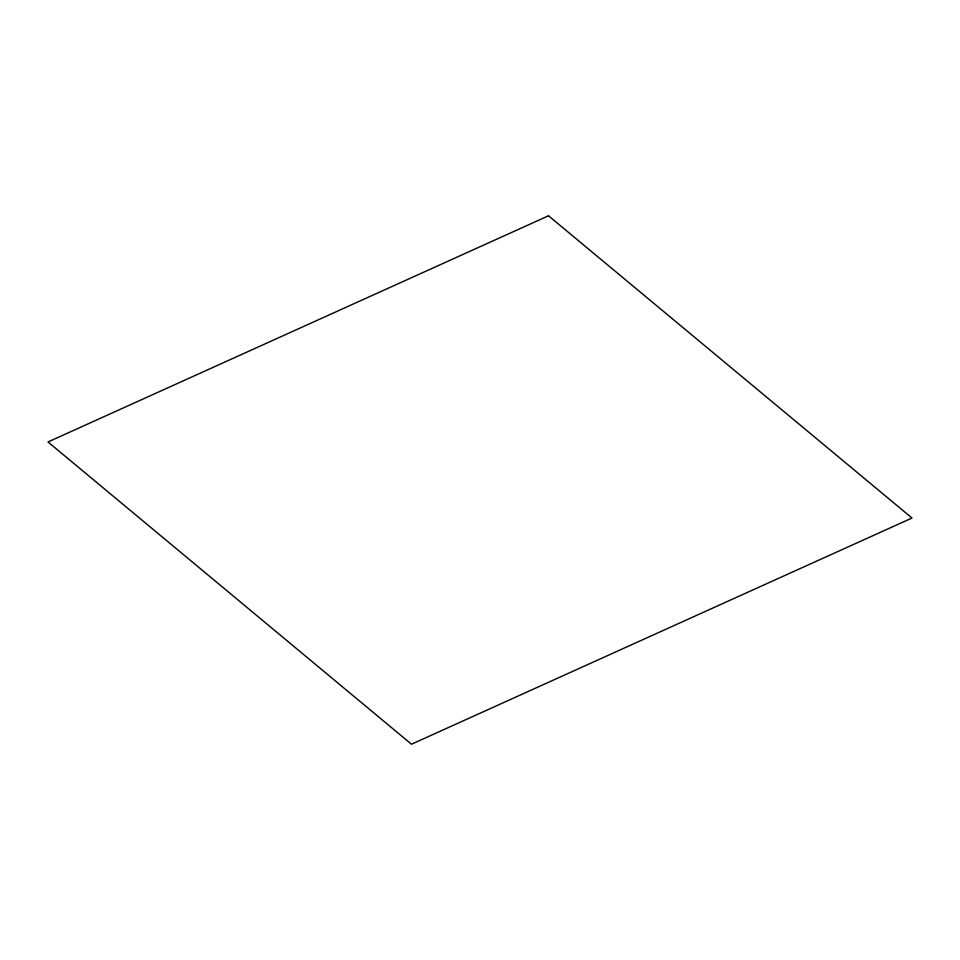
<?xml version="1.0" encoding="UTF-8"?>
<svg xmlns="http://www.w3.org/2000/svg" width="960" height="960" viewBox="0 0 960 960"><rect width="100%" height="100%" fill="white"/><g stroke="black" fill="none" stroke-linecap="round" stroke-linejoin="round"><path stroke-width="1.44" d="M548.508 215.784L48 441.972L411.492 744.216L912 518.028L548.508 215.784"/></g></svg>
